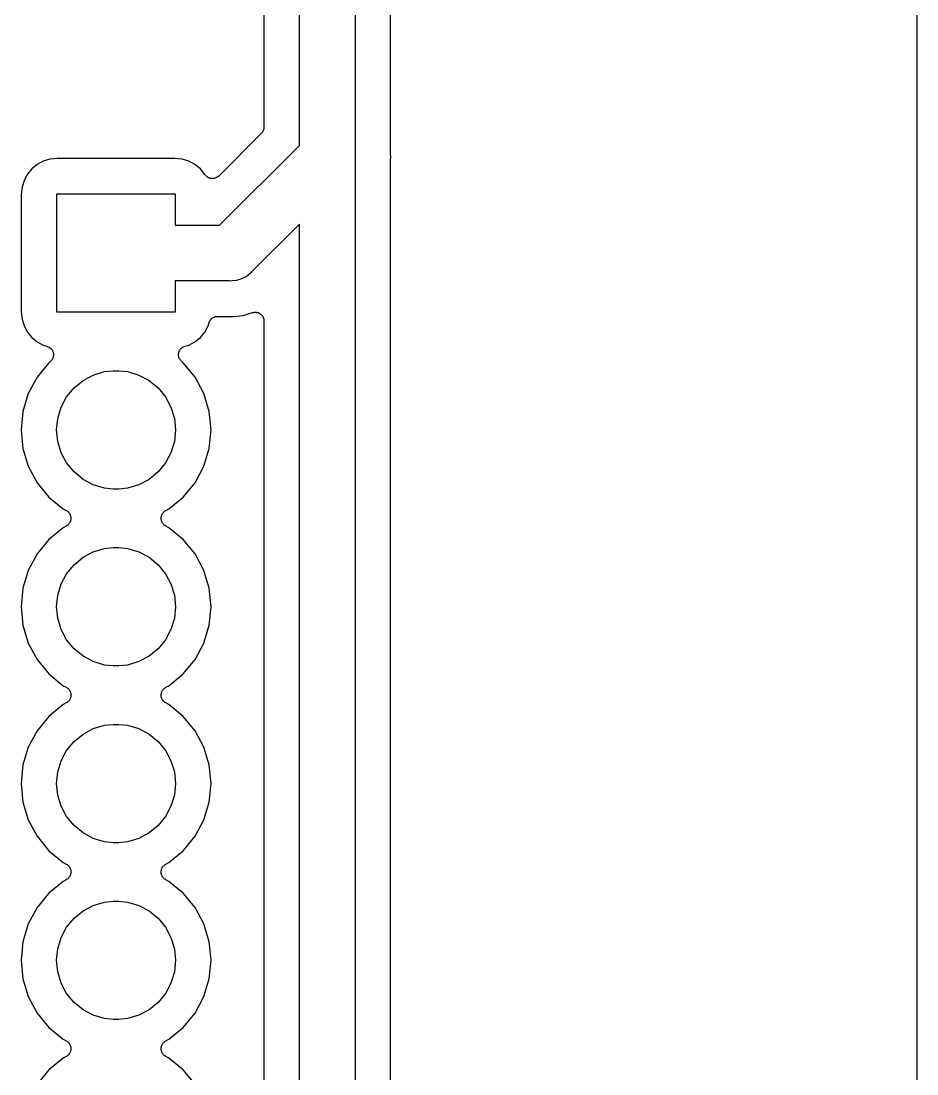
# Model space of a CAD drawing. Extents: x 1.79 to 9.66, y -5.89 to -1.5.
# Drawn here: x 8.644 to 9.151, y -4.291 to -3.696 of the extents above; entities that cross this region are included whole.
import ezdxf

# ---------------------------------------------------------------- set-up
doc = ezdxf.new("R2010")
doc.units = 0
doc.header["$MEASUREMENT"] = 0
doc.layers.add('BLACK', color=7, linetype='CONTINUOUS')

msp = doc.modelspace()

# ---------------------------------------------------------------- linework, layer by layer
at = {"layer": 'BLACK', "linetype": 'CONTINUOUS'}
for p, q in [((9.15091, -1.90989), (9.15091, -5.48115)), ((8.83315, -2.80589), (8.83315, -3.77159)), ((8.85315, -3.77036), (8.85315, -2.80712)), ((8.80165, -3.76584), (8.80165, -2.81164)), ((8.78165, -2.83555), (8.78165, -3.75548)), ((8.78103, -3.75786), (8.78081, -3.75826)), ((8.78125, -3.75745), (8.78103, -3.75786)), ((8.78126, -3.75743), (8.78125, -3.75745)), ((8.78127, -3.7574), (8.78126, -3.75743)), ((8.7814, -3.75696), (8.78127, -3.7574)), ((8.78154, -3.75652), (8.7814, -3.75696)), ((8.78155, -3.7565), (8.78154, -3.75652)), ((8.7816, -3.75601), (8.78155, -3.75647)), ((8.78155, -3.75647), (8.78155, -3.7565)), ((8.78165, -3.75555), (8.7816, -3.75601)), ((8.78165, -3.75548), (8.78165, -3.7555)), ((8.78165, -3.7555), (8.78165, -3.7555)), ((8.78165, -3.7555), (8.78165, -3.7555)), ((8.78165, -3.7555), (8.78165, -3.75555)), ((8.78019, -3.75902), (8.75603, -3.78318)), ((8.78048, -3.75866), (8.78019, -3.75902)), ((8.78078, -3.75831), (8.78048, -3.75866)), ((8.78079, -3.75828), (8.78078, -3.75831)), ((8.78081, -3.75826), (8.78079, -3.75828)), ((8.75644, -3.81105), (8.80165, -3.76584)), ((8.65684, -3.77477), (8.65337, -3.77663)), ((8.66061, -3.77362), (8.65684, -3.77477)), ((8.66478, -3.77321), (8.66061, -3.77362)), ((8.73122, -3.77321), (8.66478, -3.77321)), ((8.73539, -3.77362), (8.73122, -3.77321)), ((8.73916, -3.77477), (8.73539, -3.77362)), ((8.74263, -3.77663), (8.73916, -3.77477)), ((8.83315, -3.77159), (8.83322, -3.77236)), ((8.83322, -3.77236), (8.83315, -3.77313)), ((8.83315, -3.77313), (8.83315, -4.85759)), ((8.85317, -3.77057), (8.85315, -3.77036)), ((8.85315, -3.77429), (8.85317, -3.77408)), ((8.85315, -3.77436), (8.85315, -3.77429)), ((8.85315, -4.85636), (8.85315, -3.77436)), ((8.85317, -3.77078), (8.85317, -3.77057)), ((8.85317, -3.77085), (8.85317, -3.77078)), ((8.85332, -3.77236), (8.85317, -3.77085)), ((8.85317, -3.77387), (8.85332, -3.77236)), ((8.85317, -3.77408), (8.85317, -3.77387)), ((8.65032, -3.77912), (8.64783, -3.78217)), ((8.65337, -3.77663), (8.65032, -3.77912)), ((8.74568, -3.77912), (8.74263, -3.77663)), ((8.74825, -3.78226), (8.74568, -3.77912)), ((8.64597, -3.78564), (8.64482, -3.78941)), ((8.64783, -3.78217), (8.64597, -3.78564)), ((8.74832, -3.78239), (8.74825, -3.78226)), ((8.74848, -3.7826), (8.74832, -3.78239)), ((8.74862, -3.78281), (8.74848, -3.7826)), ((8.74879, -3.78297), (8.74862, -3.78281)), ((8.74893, -3.78315), (8.74879, -3.78297)), ((8.74913, -3.78332), (8.74893, -3.78315)), ((8.74931, -3.7835), (8.74913, -3.78332)), ((8.7495, -3.78363), (8.74931, -3.7835)), ((8.74968, -3.78378), (8.7495, -3.78363)), ((8.74991, -3.7839), (8.74968, -3.78378)), ((8.75012, -3.78405), (8.74991, -3.7839)), ((8.75034, -3.78413), (8.75012, -3.78405)), ((8.75054, -3.78424), (8.75034, -3.78413)), ((8.75079, -3.78432), (8.75054, -3.78424)), ((8.75102, -3.78442), (8.75079, -3.78432)), ((8.75125, -3.78447), (8.75102, -3.78442)), ((8.75147, -3.78454), (8.75125, -3.78447)), ((8.75173, -3.78456), (8.75147, -3.78454)), ((8.75198, -3.78462), (8.75173, -3.78456)), ((8.75221, -3.78462), (8.75198, -3.78462)), ((8.75244, -3.78464), (8.75221, -3.78462)), ((8.7527, -3.78462), (8.75244, -3.78464)), ((8.75296, -3.78462), (8.7527, -3.78462)), ((8.75318, -3.78458), (8.75296, -3.78462)), ((8.75341, -3.78456), (8.75318, -3.78458)), ((8.75366, -3.78448), (8.75341, -3.78456)), ((8.75391, -3.78444), (8.75366, -3.78448)), ((8.75413, -3.78435), (8.75391, -3.78444)), ((8.75435, -3.78428), (8.75413, -3.78435)), ((8.75458, -3.78417), (8.75435, -3.78428)), ((8.75482, -3.78407), (8.75458, -3.78417)), ((8.75501, -3.78394), (8.75482, -3.78407)), ((8.75522, -3.78384), (8.75501, -3.78394)), ((8.75542, -3.78367), (8.75522, -3.78384)), ((8.75563, -3.78353), (8.75542, -3.78367)), ((8.7558, -3.78337), (8.75563, -3.78353)), ((8.75598, -3.78323), (8.7558, -3.78337)), ((8.75603, -3.78318), (8.75598, -3.78323)), ((8.64482, -3.78941), (8.64441, -3.79358)), ((8.64441, -3.79358), (8.64441, -3.86002)), ((8.66454, -3.86026), (8.66454, -3.79334)), ((8.66454, -3.79334), (8.73146, -3.79334)), ((8.73146, -3.79334), (8.73146, -3.81105)), ((8.73146, -3.81105), (8.75644, -3.81105)), ((8.80165, -3.81038), (8.77464, -3.83739)), ((8.80165, -4.85184), (8.80165, -3.81038)), ((8.77175, -3.83996), (8.76902, -3.84142)), ((8.77415, -3.83799), (8.77175, -3.83996)), ((8.77464, -3.83739), (8.77415, -3.83799)), ((8.76219, -3.84255), (8.73146, -3.84255)), ((8.73146, -3.84255), (8.73146, -3.86026)), ((8.76296, -3.84262), (8.76219, -3.84255)), ((8.76373, -3.84255), (8.76296, -3.84262)), ((8.76605, -3.84232), (8.76373, -3.84255)), ((8.76373, -3.84255), (8.76373, -3.84255)), ((8.76902, -3.84142), (8.76605, -3.84232)), ((8.64441, -3.86002), (8.64482, -3.86419)), ((8.64482, -3.86419), (8.64597, -3.86796)), ((8.73146, -3.86026), (8.66454, -3.86026)), ((8.751, -3.86513), (8.75113, -3.86495)), ((8.75113, -3.86495), (8.75123, -3.86475)), ((8.75123, -3.86475), (8.7514, -3.86455)), ((8.7514, -3.86455), (8.75155, -3.86433)), ((8.75155, -3.86433), (8.75171, -3.86417)), ((8.75171, -3.86417), (8.75186, -3.864)), ((8.75186, -3.864), (8.75206, -3.86383)), ((8.75206, -3.86383), (8.75225, -3.86365)), ((8.75225, -3.86365), (8.75244, -3.86352)), ((8.75244, -3.86352), (8.75261, -3.86338)), ((8.75261, -3.86338), (8.75285, -3.86326)), ((8.75285, -3.86326), (8.75307, -3.86311)), ((8.75307, -3.86311), (8.75328, -3.86303)), ((8.75328, -3.86303), (8.75347, -3.86293)), ((8.75347, -3.86293), (8.75373, -3.86285)), ((8.75373, -3.86285), (8.75397, -3.86275)), ((8.75397, -3.86275), (8.75419, -3.86271)), ((8.75419, -3.86271), (8.75441, -3.86264)), ((8.75441, -3.86264), (8.75467, -3.86262)), ((8.75467, -3.86262), (8.75493, -3.86257)), ((8.75493, -3.86257), (8.75516, -3.86257)), ((8.75516, -3.86257), (8.75538, -3.86255)), ((8.75538, -3.86255), (8.76096, -3.86255)), ((8.76096, -3.86255), (8.76103, -3.86255)), ((8.76103, -3.86255), (8.76124, -3.86257)), ((8.76124, -3.86257), (8.76145, -3.86257)), ((8.76145, -3.86257), (8.76296, -3.86272)), ((8.76296, -3.86272), (8.76447, -3.86257)), ((8.76447, -3.86257), (8.76448, -3.86257)), ((8.76448, -3.86257), (8.76997, -3.86203)), ((8.76997, -3.86203), (8.7752, -3.86044)), ((8.7752, -3.86044), (8.77527, -3.86042)), ((8.77527, -3.86042), (8.77549, -3.86038)), ((8.77549, -3.86038), (8.77572, -3.86032)), ((8.77572, -3.86032), (8.77597, -3.86029)), ((8.77597, -3.86029), (8.77623, -3.86025)), ((8.77623, -3.86025), (8.77646, -3.86025)), ((8.77646, -3.86025), (8.77669, -3.86023)), ((8.77669, -3.86023), (8.77694, -3.86026)), ((8.77694, -3.86026), (8.7772, -3.86026)), ((8.7772, -3.86026), (8.77743, -3.86031)), ((8.77743, -3.86031), (8.77766, -3.86033)), ((8.77766, -3.86033), (8.7779, -3.86041)), ((8.7779, -3.86041), (8.77816, -3.86046)), ((8.77816, -3.86046), (8.77837, -3.86055)), ((8.77837, -3.86055), (8.77859, -3.86062)), ((8.77859, -3.86062), (8.77882, -3.86074)), ((8.77882, -3.86074), (8.77906, -3.86084)), ((8.77906, -3.86084), (8.77925, -3.86097)), ((8.77925, -3.86097), (8.77945, -3.86108)), ((8.77945, -3.86108), (8.77965, -3.86125)), ((8.77965, -3.86125), (8.77986, -3.86139)), ((8.77986, -3.86139), (8.78002, -3.86156)), ((8.78002, -3.86156), (8.7802, -3.86171)), ((8.7802, -3.86171), (8.78036, -3.86191)), ((8.78036, -3.86191), (8.78054, -3.86209)), ((8.78054, -3.86209), (8.78067, -3.86228)), ((8.78067, -3.86228), (8.78082, -3.86246)), ((8.78082, -3.86246), (8.78094, -3.86269)), ((8.78094, -3.86269), (8.78108, -3.86291)), ((8.78108, -3.86291), (8.78117, -3.86312)), ((8.78117, -3.86312), (8.78127, -3.86332)), ((8.78127, -3.86332), (8.78135, -3.86357)), ((8.78135, -3.86357), (8.78145, -3.86381)), ((8.78145, -3.86381), (8.78149, -3.86404)), ((8.78149, -3.86404), (8.78156, -3.86426)), ((8.78156, -3.86426), (8.78158, -3.86451)), ((8.78158, -3.86451), (8.78163, -3.86477)), ((8.78163, -3.86477), (8.78163, -3.865)), ((8.78163, -3.865), (8.78165, -3.86523)), ((8.64597, -3.86796), (8.64783, -3.87143)), ((8.74817, -3.87143), (8.75003, -3.86796)), ((8.75003, -3.86796), (8.7506, -3.8661)), ((8.7506, -3.8661), (8.75062, -3.86603)), ((8.75062, -3.86603), (8.7507, -3.86582)), ((8.7507, -3.86582), (8.75077, -3.86561)), ((8.75077, -3.86561), (8.7509, -3.86538)), ((8.7509, -3.86538), (8.751, -3.86513)), ((8.78165, -3.86523), (8.78165, -4.84148)), ((8.64783, -3.87143), (8.65032, -3.87448)), ((8.65032, -3.87448), (8.65337, -3.87697)), ((8.65337, -3.87697), (8.65684, -3.87883)), ((8.73916, -3.87883), (8.74263, -3.87697)), ((8.74263, -3.87697), (8.74568, -3.87448)), ((8.74568, -3.87448), (8.74817, -3.87143)), ((8.65684, -3.87883), (8.65908, -3.87951)), ((8.65908, -3.87951), (8.65913, -3.87953)), ((8.65913, -3.87953), (8.65913, -3.87953)), ((8.65913, -3.87953), (8.65913, -3.87953)), ((8.65913, -3.87953), (8.65915, -3.87953)), ((8.65915, -3.87953), (8.6596, -3.87972)), ((8.6596, -3.87972), (8.66003, -3.87991)), ((8.66003, -3.87991), (8.66004, -3.87991)), ((8.66004, -3.87991), (8.66005, -3.87992)), ((8.66005, -3.87992), (8.66045, -3.88019)), ((8.66045, -3.88019), (8.66084, -3.88046)), ((8.66084, -3.88046), (8.66084, -3.88046)), ((8.66084, -3.88046), (8.66085, -3.88047)), ((8.66085, -3.88047), (8.66119, -3.88082)), ((8.66119, -3.88082), (8.66152, -3.88115)), ((8.66152, -3.88115), (8.66153, -3.88116)), ((8.66153, -3.88116), (8.66153, -3.88117)), ((8.66153, -3.88117), (8.6618, -3.88157)), ((8.6618, -3.88157), (8.66206, -3.88197)), ((8.66206, -3.88197), (8.66206, -3.88198)), ((8.66206, -3.88198), (8.66207, -3.88199)), ((8.66207, -3.88199), (8.66225, -3.88243)), ((8.66225, -3.88243), (8.66243, -3.88287)), ((8.66243, -3.88287), (8.66243, -3.88288)), ((8.66243, -3.88288), (8.66243, -3.88289)), ((8.66243, -3.88289), (8.66252, -3.88336)), ((8.73349, -3.88329), (8.73359, -3.88282)), ((8.73359, -3.8828), (8.73378, -3.88237)), ((8.73359, -3.88281), (8.73359, -3.8828)), ((8.73359, -3.88282), (8.73359, -3.88281)), ((8.73378, -3.88237), (8.73397, -3.88192)), ((8.73397, -3.88191), (8.73398, -3.8819)), ((8.73397, -3.88192), (8.73397, -3.88191)), ((8.73398, -3.8819), (8.73424, -3.88151)), ((8.73424, -3.88151), (8.73451, -3.88111)), ((8.73451, -3.88111), (8.73452, -3.88111)), ((8.73452, -3.8811), (8.73487, -3.88076)), ((8.73452, -3.88111), (8.73452, -3.8811)), ((8.73487, -3.88076), (8.7352, -3.88043)), ((8.7352, -3.88043), (8.73521, -3.88042)), ((8.73521, -3.88042), (8.73522, -3.88041)), ((8.73522, -3.88041), (8.73562, -3.88015)), ((8.73562, -3.88015), (8.73601, -3.87988)), ((8.73601, -3.87988), (8.73602, -3.87988)), ((8.73602, -3.87988), (8.73603, -3.87987)), ((8.73603, -3.87987), (8.73648, -3.87969)), ((8.73648, -3.87969), (8.73692, -3.87951)), ((8.73692, -3.87951), (8.73916, -3.87883)), ((8.66001, -3.88881), (8.65333, -3.89695)), ((8.66081, -3.88816), (8.66001, -3.88881)), ((8.66114, -3.88783), (8.66081, -3.88816)), ((8.66148, -3.88749), (8.66114, -3.88783)), ((8.66149, -3.88748), (8.66148, -3.88749)), ((8.6615, -3.88747), (8.66149, -3.88748)), ((8.66176, -3.88708), (8.6615, -3.88747)), ((8.66203, -3.88668), (8.66176, -3.88708)), ((8.66204, -3.88666), (8.66203, -3.88667)), ((8.66203, -3.88667), (8.66203, -3.88668)), ((8.66222, -3.88623), (8.66204, -3.88666)), ((8.66241, -3.88578), (8.66222, -3.88623)), ((8.66251, -3.88529), (8.66241, -3.88576)), ((8.66241, -3.88576), (8.66241, -3.88577)), ((8.66241, -3.88577), (8.66241, -3.88578)), ((8.66261, -3.88482), (8.66251, -3.88529)), ((8.66252, -3.88336), (8.66261, -3.88383)), ((8.66261, -3.88383), (8.66261, -3.88384)), ((8.66261, -3.88384), (8.66261, -3.88385)), ((8.66261, -3.88385), (8.66261, -3.88433)), ((8.66261, -3.88433), (8.66261, -3.8848)), ((8.66261, -3.8848), (8.66261, -3.88481)), ((8.66261, -3.88481), (8.66261, -3.88482)), ((8.73339, -3.88378), (8.7334, -3.88377)), ((8.73339, -3.88425), (8.73339, -3.88378)), ((8.73339, -3.88473), (8.73339, -3.88425)), ((8.73339, -3.88474), (8.73339, -3.88473)), ((8.73339, -3.88476), (8.73339, -3.88474)), ((8.73348, -3.88523), (8.73339, -3.88476)), ((8.7334, -3.88376), (8.73349, -3.88329)), ((8.7334, -3.88377), (8.7334, -3.88376)), ((8.73357, -3.88569), (8.73348, -3.88523)), ((8.73357, -3.8857), (8.73357, -3.88569)), ((8.73357, -3.88571), (8.73357, -3.8857)), ((8.73375, -3.88616), (8.73357, -3.88571)), ((8.73393, -3.8866), (8.73375, -3.88616)), ((8.73393, -3.88661), (8.73393, -3.8866)), ((8.73394, -3.88662), (8.73393, -3.88661)), ((8.7342, -3.88701), (8.73394, -3.88662)), ((8.73446, -3.88742), (8.7342, -3.88701)), ((8.73447, -3.88742), (8.73446, -3.88742)), ((8.73447, -3.88743), (8.73447, -3.88742)), ((8.73481, -3.88777), (8.73447, -3.88743)), ((8.73514, -3.88812), (8.73481, -3.88777)), ((8.73516, -3.88813), (8.73514, -3.88812)), ((8.73519, -3.88816), (8.73516, -3.88813)), ((8.73516, -3.88813), (8.73516, -3.88813)), ((8.73516, -3.88813), (8.73516, -3.88813)), ((8.73599, -3.88881), (8.73519, -3.88816)), ((8.74267, -3.89695), (8.73599, -3.88881)), ((8.68513, -3.89573), (8.69144, -3.89382)), ((8.69144, -3.89382), (8.69636, -3.89334)), ((8.69636, -3.89334), (8.69964, -3.89334)), ((8.69964, -3.89334), (8.70456, -3.89382)), ((8.70456, -3.89382), (8.71087, -3.89573)), ((8.65333, -3.89695), (8.64837, -3.90624)), ((8.67422, -3.90302), (8.67932, -3.89884)), ((8.67932, -3.89884), (8.68513, -3.89573)), ((8.71087, -3.89573), (8.71668, -3.89884)), ((8.71668, -3.89884), (8.72178, -3.90302)), ((8.74763, -3.90624), (8.74267, -3.89695)), ((8.64837, -3.90624), (8.64531, -3.91632)), ((8.67004, -3.90812), (8.67422, -3.90302)), ((8.72178, -3.90302), (8.72596, -3.90812)), ((8.75069, -3.91632), (8.74763, -3.90624)), ((8.66693, -3.91393), (8.67004, -3.90812)), ((8.72596, -3.90812), (8.72907, -3.91393)), ((8.64531, -3.91632), (8.64428, -3.9268)), ((8.66502, -3.92024), (8.66693, -3.91393)), ((8.72907, -3.91393), (8.73098, -3.92024)), ((8.75172, -3.9268), (8.75069, -3.91632)), ((8.66437, -3.9268), (8.66502, -3.92024)), ((8.73098, -3.92024), (8.73163, -3.9268)), ((8.64428, -3.9268), (8.64531, -3.93728)), ((8.66502, -3.93336), (8.66437, -3.9268)), ((8.73163, -3.9268), (8.73098, -3.93336)), ((8.75069, -3.93728), (8.75172, -3.9268)), ((8.66693, -3.93967), (8.66502, -3.93336)), ((8.73098, -3.93336), (8.72907, -3.93967)), ((8.64531, -3.93728), (8.64837, -3.94736)), ((8.67004, -3.94548), (8.66693, -3.93967)), ((8.72907, -3.93967), (8.72596, -3.94548)), ((8.74763, -3.94736), (8.75069, -3.93728)), ((8.64837, -3.94736), (8.65333, -3.95665)), ((8.67422, -3.95058), (8.67004, -3.94548)), ((8.72596, -3.94548), (8.72178, -3.95058)), ((8.74267, -3.95665), (8.74763, -3.94736)), ((8.67932, -3.95476), (8.67422, -3.95058)), ((8.72178, -3.95058), (8.71668, -3.95476)), ((8.65333, -3.95665), (8.66001, -3.96479)), ((8.68513, -3.95787), (8.67932, -3.95476)), ((8.69144, -3.95978), (8.68513, -3.95787)), ((8.69636, -3.96026), (8.69144, -3.95978)), ((8.69964, -3.96026), (8.69636, -3.96026)), ((8.70456, -3.95978), (8.69964, -3.96026)), ((8.71087, -3.95787), (8.70456, -3.95978)), ((8.71668, -3.95476), (8.71087, -3.95787)), ((8.73599, -3.96479), (8.74267, -3.95665)), ((8.66001, -3.96479), (8.66815, -3.97147)), ((8.72785, -3.97147), (8.73599, -3.96479)), ((8.66815, -3.97147), (8.66988, -3.97239)), ((8.72612, -3.97239), (8.72785, -3.97147)), ((8.66988, -3.97239), (8.66992, -3.97241)), ((8.66992, -3.97241), (8.66992, -3.97241)), ((8.66992, -3.97241), (8.66992, -3.97241)), ((8.66992, -3.97241), (8.66994, -3.97242)), ((8.66994, -3.97242), (8.67033, -3.97269)), ((8.67033, -3.97269), (8.67072, -3.97296)), ((8.67072, -3.97296), (8.67073, -3.97297)), ((8.67073, -3.97297), (8.67074, -3.97298)), ((8.67074, -3.97298), (8.67108, -3.97332)), ((8.67108, -3.97332), (8.67141, -3.97366)), ((8.67141, -3.97366), (8.67142, -3.97367)), ((8.67142, -3.97367), (8.67142, -3.97368)), ((8.67142, -3.97368), (8.67168, -3.97407)), ((8.67168, -3.97407), (8.67195, -3.97447)), ((8.67195, -3.97447), (8.67195, -3.97448)), ((8.67195, -3.97448), (8.67196, -3.97449)), ((8.67196, -3.97449), (8.67213, -3.97493)), ((8.67213, -3.97493), (8.67231, -3.97538)), ((8.6723, -3.97827), (8.67229, -3.97828)), ((8.67239, -3.9778), (8.6723, -3.97827)), ((8.67231, -3.97538), (8.67231, -3.97539)), ((8.67231, -3.97539), (8.67232, -3.9754)), ((8.67232, -3.9754), (8.67241, -3.97587)), ((8.67249, -3.97733), (8.67239, -3.9778)), ((8.67241, -3.97587), (8.6725, -3.97634)), ((8.6725, -3.97683), (8.67249, -3.97731)), ((8.67249, -3.97731), (8.67249, -3.97732)), ((8.67249, -3.97732), (8.67249, -3.97733)), ((8.6725, -3.97634), (8.6725, -3.97635)), ((8.6725, -3.97635), (8.6725, -3.97636)), ((8.6725, -3.97636), (8.6725, -3.97683)), ((8.7235, -3.97677), (8.72351, -3.97629)), ((8.7235, -3.97724), (8.7235, -3.97677)), ((8.7235, -3.97725), (8.7235, -3.97724)), ((8.7235, -3.97726), (8.7235, -3.97725)), ((8.72359, -3.97773), (8.7235, -3.97726)), ((8.72351, -3.97627), (8.72361, -3.9758)), ((8.72351, -3.97628), (8.72351, -3.97627)), ((8.72351, -3.97629), (8.72351, -3.97628)), ((8.72368, -3.9782), (8.72359, -3.97773)), ((8.72361, -3.9758), (8.7237, -3.97533)), ((8.72369, -3.97821), (8.72368, -3.9782)), ((8.72369, -3.97822), (8.72369, -3.97821)), ((8.72387, -3.97866), (8.72369, -3.97822)), ((8.7237, -3.97533), (8.72371, -3.97532)), ((8.72371, -3.97531), (8.72389, -3.97487)), ((8.72371, -3.97532), (8.72371, -3.97531)), ((8.72389, -3.97487), (8.72408, -3.97443)), ((8.72408, -3.97442), (8.72409, -3.97441)), ((8.72408, -3.97443), (8.72408, -3.97442)), ((8.72409, -3.97441), (8.72435, -3.97402)), ((8.72435, -3.97402), (8.72462, -3.97362)), ((8.72462, -3.97362), (8.72463, -3.97361)), ((8.72463, -3.97361), (8.72464, -3.9736)), ((8.72464, -3.9736), (8.72498, -3.97327)), ((8.72498, -3.97327), (8.72531, -3.97293)), ((8.72531, -3.97293), (8.72532, -3.97293)), ((8.72532, -3.97293), (8.72533, -3.97292)), ((8.72533, -3.97292), (8.72573, -3.97265)), ((8.72573, -3.97265), (8.72612, -3.97239)), ((8.66815, -3.98213), (8.66001, -3.98881)), ((8.66988, -3.98121), (8.66815, -3.98213)), ((8.67027, -3.98095), (8.66988, -3.98121)), ((8.67067, -3.98068), (8.67027, -3.98095)), ((8.67068, -3.98067), (8.67067, -3.98068)), ((8.67069, -3.98067), (8.67068, -3.98067)), ((8.67103, -3.98033), (8.67069, -3.98067)), ((8.67136, -3.98), (8.67103, -3.98033)), ((8.67137, -3.97999), (8.67136, -3.98)), ((8.67138, -3.97998), (8.67137, -3.97999)), ((8.67165, -3.97958), (8.67138, -3.97998)), ((8.67191, -3.97919), (8.67165, -3.97958)), ((8.67192, -3.97918), (8.67191, -3.97919)), ((8.67211, -3.97873), (8.67192, -3.97917)), ((8.67192, -3.97917), (8.67192, -3.97918)), ((8.67229, -3.97829), (8.67211, -3.97873)), ((8.67229, -3.97828), (8.67229, -3.97829)), ((8.72404, -3.97911), (8.72387, -3.97866)), ((8.72405, -3.97912), (8.72404, -3.97911)), ((8.72405, -3.97913), (8.72405, -3.97912)), ((8.72432, -3.97952), (8.72405, -3.97913)), ((8.72458, -3.97992), (8.72432, -3.97952)), ((8.72458, -3.97993), (8.72458, -3.97992)), ((8.72459, -3.97994), (8.72458, -3.97993)), ((8.72492, -3.98028), (8.72459, -3.97994)), ((8.72526, -3.98062), (8.72492, -3.98028)), ((8.72527, -3.98063), (8.72526, -3.98062)), ((8.72528, -3.98064), (8.72527, -3.98063)), ((8.72566, -3.9809), (8.72528, -3.98064)), ((8.72606, -3.98118), (8.72566, -3.9809)), ((8.72608, -3.98119), (8.72606, -3.98118)), ((8.72612, -3.98121), (8.72608, -3.98119)), ((8.72608, -3.98119), (8.72608, -3.98119)), ((8.72608, -3.98119), (8.72608, -3.98119)), ((8.72785, -3.98213), (8.72612, -3.98121)), ((8.73599, -3.98881), (8.72785, -3.98213)), ((8.66001, -3.98881), (8.65333, -3.99695)), ((8.74267, -3.99695), (8.73599, -3.98881)), ((8.67932, -3.99884), (8.68513, -3.99573)), ((8.68513, -3.99573), (8.69144, -3.99382)), ((8.69144, -3.99382), (8.69636, -3.99334)), ((8.69636, -3.99334), (8.69964, -3.99334)), ((8.69964, -3.99334), (8.70456, -3.99382)), ((8.70456, -3.99382), (8.71087, -3.99573)), ((8.71087, -3.99573), (8.71668, -3.99884)), ((8.65333, -3.99695), (8.64837, -4.00624)), ((8.67422, -4.00302), (8.67932, -3.99884)), ((8.71668, -3.99884), (8.72178, -4.00302)), ((8.74763, -4.00624), (8.74267, -3.99695)), ((8.64837, -4.00624), (8.64531, -4.01632)), ((8.67004, -4.00812), (8.67422, -4.00302)), ((8.72178, -4.00302), (8.72596, -4.00812)), ((8.75069, -4.01632), (8.74763, -4.00624)), ((8.66502, -4.02024), (8.66693, -4.01393)), ((8.66693, -4.01393), (8.67004, -4.00812)), ((8.72596, -4.00812), (8.72907, -4.01393)), ((8.72907, -4.01393), (8.73098, -4.02024)), ((8.64531, -4.01632), (8.64428, -4.0268)), ((8.75172, -4.0268), (8.75069, -4.01632)), ((8.66437, -4.0268), (8.66502, -4.02024)), ((8.73098, -4.02024), (8.73163, -4.0268)), ((8.64428, -4.0268), (8.64531, -4.03728)), ((8.66502, -4.03336), (8.66437, -4.0268)), ((8.73163, -4.0268), (8.73098, -4.03336)), ((8.75069, -4.03728), (8.75172, -4.0268)), ((8.64531, -4.03728), (8.64837, -4.04736)), ((8.66693, -4.03967), (8.66502, -4.03336)), ((8.73098, -4.03336), (8.72907, -4.03967)), ((8.74763, -4.04736), (8.75069, -4.03728)), ((8.67004, -4.04548), (8.66693, -4.03967)), ((8.72907, -4.03967), (8.72596, -4.04548)), ((8.64837, -4.04736), (8.65333, -4.05665)), ((8.67422, -4.05058), (8.67004, -4.04548)), ((8.72596, -4.04548), (8.72178, -4.05058)), ((8.74267, -4.05665), (8.74763, -4.04736)), ((8.67932, -4.05476), (8.67422, -4.05058)), ((8.68513, -4.05787), (8.67932, -4.05476)), ((8.71668, -4.05476), (8.71087, -4.05787)), ((8.72178, -4.05058), (8.71668, -4.05476)), ((8.65333, -4.05665), (8.66001, -4.06479)), ((8.69144, -4.05978), (8.68513, -4.05787)), ((8.69636, -4.06026), (8.69144, -4.05978)), ((8.69964, -4.06026), (8.69636, -4.06026)), ((8.70456, -4.05978), (8.69964, -4.06026)), ((8.71087, -4.05787), (8.70456, -4.05978)), ((8.73599, -4.06479), (8.74267, -4.05665)), ((8.66001, -4.06479), (8.66815, -4.07147)), ((8.72785, -4.07147), (8.73599, -4.06479)), ((8.66815, -4.07147), (8.66988, -4.07239)), ((8.66988, -4.07239), (8.66992, -4.07241)), ((8.66992, -4.07241), (8.66992, -4.07241)), ((8.66992, -4.07241), (8.66992, -4.07241)), ((8.66992, -4.07241), (8.66994, -4.07242)), ((8.66994, -4.07242), (8.67033, -4.07269)), ((8.67033, -4.07269), (8.67072, -4.07296)), ((8.67072, -4.07296), (8.67073, -4.07297)), ((8.67073, -4.07297), (8.67074, -4.07298)), ((8.67074, -4.07298), (8.67108, -4.07332)), ((8.67108, -4.07332), (8.67141, -4.07366)), ((8.72464, -4.0736), (8.72498, -4.07327)), ((8.72498, -4.07327), (8.72531, -4.07293)), ((8.72531, -4.07293), (8.72532, -4.07293)), ((8.72532, -4.07293), (8.72533, -4.07292)), ((8.72533, -4.07292), (8.72573, -4.07265)), ((8.72573, -4.07265), (8.72612, -4.07239)), ((8.72612, -4.07239), (8.72785, -4.07147)), ((8.67141, -4.07366), (8.67142, -4.07367)), ((8.67142, -4.07367), (8.67142, -4.07368)), ((8.67142, -4.07368), (8.67168, -4.07407)), ((8.67191, -4.07919), (8.67165, -4.07958)), ((8.67168, -4.07407), (8.67195, -4.07447)), ((8.67192, -4.07918), (8.67191, -4.07919)), ((8.67211, -4.07873), (8.67192, -4.07917)), ((8.67192, -4.07917), (8.67192, -4.07918)), ((8.67195, -4.07447), (8.67195, -4.07448)), ((8.67195, -4.07448), (8.67196, -4.07449)), ((8.67196, -4.07449), (8.67213, -4.07493)), ((8.67229, -4.07829), (8.67211, -4.07873)), ((8.67213, -4.07493), (8.67231, -4.07538)), ((8.6723, -4.07827), (8.67229, -4.07828)), ((8.67229, -4.07828), (8.67229, -4.07829)), ((8.67239, -4.0778), (8.6723, -4.07827)), ((8.67231, -4.07538), (8.67231, -4.07539)), ((8.67231, -4.07539), (8.67232, -4.0754)), ((8.67232, -4.0754), (8.67241, -4.07587)), ((8.67249, -4.07733), (8.67239, -4.0778)), ((8.67241, -4.07587), (8.6725, -4.07634)), ((8.6725, -4.07683), (8.67249, -4.07731)), ((8.67249, -4.07731), (8.67249, -4.07732)), ((8.67249, -4.07732), (8.67249, -4.07733)), ((8.6725, -4.07634), (8.6725, -4.07635)), ((8.6725, -4.07635), (8.6725, -4.07636)), ((8.6725, -4.07636), (8.6725, -4.07683)), ((8.7235, -4.07677), (8.72351, -4.07629)), ((8.7235, -4.07724), (8.7235, -4.07677)), ((8.7235, -4.07725), (8.7235, -4.07724)), ((8.7235, -4.07726), (8.7235, -4.07725)), ((8.72359, -4.07773), (8.7235, -4.07726)), ((8.72351, -4.07627), (8.72361, -4.0758)), ((8.72351, -4.07628), (8.72351, -4.07627)), ((8.72351, -4.07629), (8.72351, -4.07628)), ((8.72368, -4.0782), (8.72359, -4.07773)), ((8.72361, -4.0758), (8.7237, -4.07533)), ((8.72369, -4.07821), (8.72368, -4.0782)), ((8.72369, -4.07822), (8.72369, -4.07821)), ((8.72387, -4.07866), (8.72369, -4.07822)), ((8.7237, -4.07533), (8.72371, -4.07532)), ((8.72371, -4.07531), (8.72389, -4.07487)), ((8.72371, -4.07532), (8.72371, -4.07531)), ((8.72404, -4.07911), (8.72387, -4.07866)), ((8.72389, -4.07487), (8.72408, -4.07443)), ((8.72405, -4.07912), (8.72404, -4.07911)), ((8.72405, -4.07913), (8.72405, -4.07912)), ((8.72432, -4.07952), (8.72405, -4.07913)), ((8.72408, -4.07442), (8.72409, -4.07441)), ((8.72408, -4.07443), (8.72408, -4.07442)), ((8.72409, -4.07441), (8.72435, -4.07402)), ((8.72435, -4.07402), (8.72462, -4.07362)), ((8.72462, -4.07362), (8.72463, -4.07361)), ((8.72463, -4.07361), (8.72464, -4.0736)), ((8.66815, -4.08213), (8.66001, -4.08881)), ((8.66988, -4.08121), (8.66815, -4.08213)), ((8.67027, -4.08095), (8.66988, -4.08121)), ((8.67067, -4.08068), (8.67027, -4.08095)), ((8.67068, -4.08067), (8.67067, -4.08068)), ((8.67069, -4.08067), (8.67068, -4.08067)), ((8.67103, -4.08033), (8.67069, -4.08067)), ((8.67136, -4.08), (8.67103, -4.08033)), ((8.67137, -4.07999), (8.67136, -4.08)), ((8.67138, -4.07998), (8.67137, -4.07999)), ((8.67165, -4.07958), (8.67138, -4.07998)), ((8.72458, -4.07992), (8.72432, -4.07952)), ((8.72458, -4.07993), (8.72458, -4.07992)), ((8.72459, -4.07994), (8.72458, -4.07993)), ((8.72492, -4.08028), (8.72459, -4.07994)), ((8.72526, -4.08062), (8.72492, -4.08028)), ((8.72527, -4.08063), (8.72526, -4.08062)), ((8.72528, -4.08064), (8.72527, -4.08063)), ((8.72566, -4.0809), (8.72528, -4.08064)), ((8.72606, -4.08118), (8.72566, -4.0809)), ((8.72608, -4.08119), (8.72606, -4.08118)), ((8.72612, -4.08121), (8.72608, -4.08119)), ((8.72608, -4.08119), (8.72608, -4.08119)), ((8.72608, -4.08119), (8.72608, -4.08119)), ((8.72785, -4.08213), (8.72612, -4.08121)), ((8.73599, -4.08881), (8.72785, -4.08213)), ((8.66001, -4.08881), (8.65333, -4.09695)), ((8.74267, -4.09695), (8.73599, -4.08881)), ((8.65333, -4.09695), (8.64837, -4.10624)), ((8.67932, -4.09884), (8.68513, -4.09573)), ((8.68513, -4.09573), (8.69144, -4.09382)), ((8.69144, -4.09382), (8.69636, -4.09334)), ((8.69636, -4.09334), (8.69964, -4.09334)), ((8.69964, -4.09334), (8.70456, -4.09382)), ((8.70456, -4.09382), (8.71087, -4.09573)), ((8.71087, -4.09573), (8.71668, -4.09884)), ((8.74763, -4.10624), (8.74267, -4.09695)), ((8.67004, -4.10812), (8.67422, -4.10302)), ((8.67422, -4.10302), (8.67932, -4.09884)), ((8.71668, -4.09884), (8.72178, -4.10302)), ((8.72178, -4.10302), (8.72596, -4.10812)), ((8.64837, -4.10624), (8.64531, -4.11632)), ((8.66693, -4.11393), (8.67004, -4.10812)), ((8.72596, -4.10812), (8.72907, -4.11393)), ((8.75069, -4.11632), (8.74763, -4.10624)), ((8.66502, -4.12024), (8.66693, -4.11393)), ((8.72907, -4.11393), (8.73098, -4.12024)), ((8.64531, -4.11632), (8.64428, -4.1268)), ((8.66437, -4.1268), (8.66502, -4.12024)), ((8.73098, -4.12024), (8.73163, -4.1268)), ((8.75172, -4.1268), (8.75069, -4.11632)), ((8.64428, -4.1268), (8.64531, -4.13728)), ((8.66502, -4.13336), (8.66437, -4.1268)), ((8.73163, -4.1268), (8.73098, -4.13336)), ((8.75069, -4.13728), (8.75172, -4.1268)), ((8.64531, -4.13728), (8.64837, -4.14736)), ((8.66693, -4.13967), (8.66502, -4.13336)), ((8.73098, -4.13336), (8.72907, -4.13967)), ((8.74763, -4.14736), (8.75069, -4.13728)), ((8.67004, -4.14548), (8.66693, -4.13967)), ((8.72907, -4.13967), (8.72596, -4.14548)), ((8.64837, -4.14736), (8.65333, -4.15665)), ((8.67422, -4.15058), (8.67004, -4.14548)), ((8.67932, -4.15476), (8.67422, -4.15058)), ((8.72178, -4.15058), (8.71668, -4.15476)), ((8.72596, -4.14548), (8.72178, -4.15058)), ((8.74267, -4.15665), (8.74763, -4.14736)), ((8.65333, -4.15665), (8.66001, -4.16479)), ((8.68513, -4.15787), (8.67932, -4.15476)), ((8.71668, -4.15476), (8.71087, -4.15787)), ((8.73599, -4.16479), (8.74267, -4.15665)), ((8.69144, -4.15978), (8.68513, -4.15787)), ((8.69636, -4.16026), (8.69144, -4.15978)), ((8.69964, -4.16026), (8.69636, -4.16026)), ((8.70456, -4.15978), (8.69964, -4.16026)), ((8.71087, -4.15787), (8.70456, -4.15978)), ((8.66001, -4.16479), (8.66815, -4.17147)), ((8.72785, -4.17147), (8.73599, -4.16479)), ((8.66815, -4.17147), (8.66988, -4.17239)), ((8.66988, -4.17239), (8.66992, -4.17241)), ((8.66992, -4.17241), (8.66992, -4.17241)), ((8.66992, -4.17241), (8.66992, -4.17241)), ((8.66992, -4.17241), (8.66994, -4.17242)), ((8.66994, -4.17242), (8.67033, -4.17269)), ((8.67033, -4.17269), (8.67072, -4.17296)), ((8.67072, -4.17296), (8.67073, -4.17297)), ((8.67073, -4.17297), (8.67074, -4.17298)), ((8.67074, -4.17298), (8.67108, -4.17332)), ((8.67108, -4.17332), (8.67141, -4.17366)), ((8.67141, -4.17366), (8.67142, -4.17367)), ((8.67142, -4.17367), (8.67142, -4.17368)), ((8.67142, -4.17368), (8.67168, -4.17407)), ((8.67168, -4.17407), (8.67195, -4.17447)), ((8.67195, -4.17447), (8.67195, -4.17448)), ((8.67195, -4.17448), (8.67196, -4.17449)), ((8.67196, -4.17449), (8.67213, -4.17493)), ((8.72389, -4.17487), (8.72408, -4.17443)), ((8.72408, -4.17442), (8.72409, -4.17441)), ((8.72408, -4.17443), (8.72408, -4.17442)), ((8.72409, -4.17441), (8.72435, -4.17402)), ((8.72435, -4.17402), (8.72462, -4.17362)), ((8.72462, -4.17362), (8.72463, -4.17361)), ((8.72463, -4.17361), (8.72464, -4.1736)), ((8.72464, -4.1736), (8.72498, -4.17327)), ((8.72498, -4.17327), (8.72531, -4.17293)), ((8.72531, -4.17293), (8.72532, -4.17293)), ((8.72532, -4.17293), (8.72533, -4.17292)), ((8.72533, -4.17292), (8.72573, -4.17265)), ((8.72573, -4.17265), (8.72612, -4.17239)), ((8.72612, -4.17239), (8.72785, -4.17147)), ((8.67067, -4.18068), (8.67027, -4.18095)), ((8.67068, -4.18067), (8.67067, -4.18068)), ((8.67069, -4.18067), (8.67068, -4.18067)), ((8.67103, -4.18033), (8.67069, -4.18067)), ((8.67136, -4.18), (8.67103, -4.18033)), ((8.67137, -4.17999), (8.67136, -4.18)), ((8.67138, -4.17998), (8.67137, -4.17999)), ((8.67165, -4.17958), (8.67138, -4.17998)), ((8.67191, -4.17919), (8.67165, -4.17958)), ((8.67192, -4.17918), (8.67191, -4.17919)), ((8.67211, -4.17873), (8.67192, -4.17917)), ((8.67192, -4.17917), (8.67192, -4.17918)), ((8.67229, -4.17829), (8.67211, -4.17873)), ((8.67213, -4.17493), (8.67231, -4.17538)), ((8.6723, -4.17827), (8.67229, -4.17828)), ((8.67229, -4.17828), (8.67229, -4.17829)), ((8.67239, -4.1778), (8.6723, -4.17827)), ((8.67231, -4.17538), (8.67231, -4.17539)), ((8.67231, -4.17539), (8.67232, -4.1754)), ((8.67232, -4.1754), (8.67241, -4.17587)), ((8.67249, -4.17733), (8.67239, -4.1778)), ((8.67241, -4.17587), (8.6725, -4.17634)), ((8.6725, -4.17683), (8.67249, -4.17731)), ((8.67249, -4.17731), (8.67249, -4.17732)), ((8.67249, -4.17732), (8.67249, -4.17733)), ((8.6725, -4.17634), (8.6725, -4.17635)), ((8.6725, -4.17635), (8.6725, -4.17636)), ((8.6725, -4.17636), (8.6725, -4.17683)), ((8.7235, -4.17677), (8.72351, -4.17629)), ((8.7235, -4.17724), (8.7235, -4.17677)), ((8.7235, -4.17725), (8.7235, -4.17724)), ((8.7235, -4.17726), (8.7235, -4.17725)), ((8.72359, -4.17773), (8.7235, -4.17726)), ((8.72351, -4.17627), (8.72361, -4.1758)), ((8.72351, -4.17628), (8.72351, -4.17627)), ((8.72351, -4.17629), (8.72351, -4.17628)), ((8.72368, -4.1782), (8.72359, -4.17773)), ((8.72361, -4.1758), (8.7237, -4.17533)), ((8.72369, -4.17821), (8.72368, -4.1782)), ((8.72369, -4.17822), (8.72369, -4.17821)), ((8.72387, -4.17866), (8.72369, -4.17822)), ((8.7237, -4.17533), (8.72371, -4.17532)), ((8.72371, -4.17531), (8.72389, -4.17487)), ((8.72371, -4.17532), (8.72371, -4.17531)), ((8.72404, -4.17911), (8.72387, -4.17866)), ((8.72405, -4.17912), (8.72404, -4.17911)), ((8.72405, -4.17913), (8.72405, -4.17912)), ((8.72432, -4.17952), (8.72405, -4.17913)), ((8.72458, -4.17992), (8.72432, -4.17952)), ((8.72458, -4.17993), (8.72458, -4.17992)), ((8.72459, -4.17994), (8.72458, -4.17993)), ((8.72492, -4.18028), (8.72459, -4.17994)), ((8.72526, -4.18062), (8.72492, -4.18028)), ((8.72527, -4.18063), (8.72526, -4.18062)), ((8.72528, -4.18064), (8.72527, -4.18063)), ((8.72566, -4.1809), (8.72528, -4.18064)), ((8.66815, -4.18213), (8.66001, -4.18881)), ((8.66988, -4.18121), (8.66815, -4.18213)), ((8.67027, -4.18095), (8.66988, -4.18121)), ((8.72606, -4.18118), (8.72566, -4.1809)), ((8.72608, -4.18119), (8.72606, -4.18118)), ((8.72612, -4.18121), (8.72608, -4.18119)), ((8.72608, -4.18119), (8.72608, -4.18119)), ((8.72608, -4.18119), (8.72608, -4.18119)), ((8.72785, -4.18213), (8.72612, -4.18121)), ((8.73599, -4.18881), (8.72785, -4.18213)), ((8.66001, -4.18881), (8.65333, -4.19695)), ((8.74267, -4.19695), (8.73599, -4.18881)), ((8.65333, -4.19695), (8.64837, -4.20624)), ((8.67932, -4.19884), (8.68513, -4.19573)), ((8.68513, -4.19573), (8.69144, -4.19382)), ((8.69144, -4.19382), (8.69636, -4.19334)), ((8.69636, -4.19334), (8.69964, -4.19334)), ((8.69964, -4.19334), (8.70456, -4.19382)), ((8.70456, -4.19382), (8.71087, -4.19573)), ((8.71087, -4.19573), (8.71668, -4.19884)), ((8.74763, -4.20624), (8.74267, -4.19695)), ((8.67004, -4.20812), (8.67422, -4.20302)), ((8.67422, -4.20302), (8.67932, -4.19884)), ((8.71668, -4.19884), (8.72178, -4.20302)), ((8.72178, -4.20302), (8.72596, -4.20812)), ((8.64837, -4.20624), (8.64531, -4.21632)), ((8.66693, -4.21393), (8.67004, -4.20812)), ((8.72596, -4.20812), (8.72907, -4.21393)), ((8.75069, -4.21632), (8.74763, -4.20624)), ((8.64531, -4.21632), (8.64428, -4.2268)), ((8.66502, -4.22024), (8.66693, -4.21393)), ((8.72907, -4.21393), (8.73098, -4.22024)), ((8.75172, -4.2268), (8.75069, -4.21632)), ((8.66437, -4.2268), (8.66502, -4.22024)), ((8.73098, -4.22024), (8.73163, -4.2268)), ((8.64428, -4.2268), (8.64531, -4.23728)), ((8.66502, -4.23336), (8.66437, -4.2268)), ((8.73163, -4.2268), (8.73098, -4.23336)), ((8.75069, -4.23728), (8.75172, -4.2268)), ((8.66693, -4.23967), (8.66502, -4.23336)), ((8.73098, -4.23336), (8.72907, -4.23967)), ((8.64531, -4.23728), (8.64837, -4.24736)), ((8.67004, -4.24548), (8.66693, -4.23967)), ((8.72907, -4.23967), (8.72596, -4.24548)), ((8.74763, -4.24736), (8.75069, -4.23728)), ((8.67422, -4.25058), (8.67004, -4.24548)), ((8.72596, -4.24548), (8.72178, -4.25058)), ((8.64837, -4.24736), (8.65333, -4.25665)), ((8.67932, -4.25476), (8.67422, -4.25058)), ((8.72178, -4.25058), (8.71668, -4.25476)), ((8.74267, -4.25665), (8.74763, -4.24736)), ((8.65333, -4.25665), (8.66001, -4.26479)), ((8.68513, -4.25787), (8.67932, -4.25476)), ((8.69144, -4.25978), (8.68513, -4.25787)), ((8.71087, -4.25787), (8.70456, -4.25978)), ((8.71668, -4.25476), (8.71087, -4.25787)), ((8.73599, -4.26479), (8.74267, -4.25665)), ((8.69636, -4.26026), (8.69144, -4.25978)), ((8.69964, -4.26026), (8.69636, -4.26026)), ((8.70456, -4.25978), (8.69964, -4.26026)), ((8.66001, -4.26479), (8.66815, -4.27147)), ((8.72785, -4.27147), (8.73599, -4.26479)), ((8.66815, -4.27147), (8.66988, -4.27239)), ((8.66988, -4.27239), (8.66992, -4.27241)), ((8.66992, -4.27241), (8.66992, -4.27241)), ((8.66992, -4.27241), (8.66992, -4.27241)), ((8.66992, -4.27241), (8.66994, -4.27242)), ((8.66994, -4.27242), (8.67033, -4.27269)), ((8.67033, -4.27269), (8.67072, -4.27296)), ((8.67072, -4.27296), (8.67073, -4.27297)), ((8.67073, -4.27297), (8.67074, -4.27298)), ((8.67074, -4.27298), (8.67108, -4.27332)), ((8.67108, -4.27332), (8.67141, -4.27366)), ((8.67141, -4.27366), (8.67142, -4.27367)), ((8.67142, -4.27367), (8.67142, -4.27368)), ((8.67142, -4.27368), (8.67168, -4.27407)), ((8.67168, -4.27407), (8.67195, -4.27447)), ((8.67195, -4.27447), (8.67195, -4.27448)), ((8.67195, -4.27448), (8.67196, -4.27449)), ((8.67196, -4.27449), (8.67213, -4.27493)), ((8.67213, -4.27493), (8.67231, -4.27538)), ((8.67231, -4.27538), (8.67231, -4.27539)), ((8.67231, -4.27539), (8.67232, -4.2754)), ((8.67232, -4.2754), (8.67241, -4.27587)), ((8.67241, -4.27587), (8.6725, -4.27634)), ((8.72351, -4.27627), (8.72361, -4.2758)), ((8.72361, -4.2758), (8.7237, -4.27533)), ((8.7237, -4.27533), (8.72371, -4.27532)), ((8.72371, -4.27531), (8.72389, -4.27487)), ((8.72371, -4.27532), (8.72371, -4.27531)), ((8.72389, -4.27487), (8.72408, -4.27443)), ((8.72408, -4.27442), (8.72409, -4.27441)), ((8.72408, -4.27443), (8.72408, -4.27442)), ((8.72409, -4.27441), (8.72435, -4.27402)), ((8.72435, -4.27402), (8.72462, -4.27362)), ((8.72462, -4.27362), (8.72463, -4.27361)), ((8.72463, -4.27361), (8.72464, -4.2736)), ((8.72464, -4.2736), (8.72498, -4.27327)), ((8.72498, -4.27327), (8.72531, -4.27293)), ((8.72531, -4.27293), (8.72532, -4.27293)), ((8.72532, -4.27293), (8.72533, -4.27292)), ((8.72533, -4.27292), (8.72573, -4.27265)), ((8.72573, -4.27265), (8.72612, -4.27239)), ((8.72612, -4.27239), (8.72785, -4.27147)), ((8.66988, -4.28121), (8.66815, -4.28213)), ((8.67027, -4.28095), (8.66988, -4.28121)), ((8.67067, -4.28068), (8.67027, -4.28095)), ((8.67068, -4.28067), (8.67067, -4.28068)), ((8.67069, -4.28067), (8.67068, -4.28067)), ((8.67103, -4.28033), (8.67069, -4.28067)), ((8.67136, -4.28), (8.67103, -4.28033)), ((8.67137, -4.27999), (8.67136, -4.28)), ((8.67138, -4.27998), (8.67137, -4.27999)), ((8.67165, -4.27958), (8.67138, -4.27998)), ((8.67191, -4.27919), (8.67165, -4.27958)), ((8.67192, -4.27918), (8.67191, -4.27919)), ((8.67211, -4.27873), (8.67192, -4.27917)), ((8.67192, -4.27917), (8.67192, -4.27918)), ((8.67229, -4.27829), (8.67211, -4.27873)), ((8.6723, -4.27827), (8.67229, -4.27828)), ((8.67229, -4.27828), (8.67229, -4.27829)), ((8.67239, -4.2778), (8.6723, -4.27827)), ((8.67249, -4.27733), (8.67239, -4.2778)), ((8.6725, -4.27683), (8.67249, -4.27731)), ((8.67249, -4.27731), (8.67249, -4.27732)), ((8.67249, -4.27732), (8.67249, -4.27733)), ((8.6725, -4.27634), (8.6725, -4.27635)), ((8.6725, -4.27635), (8.6725, -4.27636)), ((8.6725, -4.27636), (8.6725, -4.27683)), ((8.7235, -4.27677), (8.72351, -4.27629)), ((8.7235, -4.27724), (8.7235, -4.27677)), ((8.7235, -4.27725), (8.7235, -4.27724)), ((8.7235, -4.27726), (8.7235, -4.27725)), ((8.72359, -4.27773), (8.7235, -4.27726)), ((8.72351, -4.27628), (8.72351, -4.27627)), ((8.72351, -4.27629), (8.72351, -4.27628)), ((8.72368, -4.2782), (8.72359, -4.27773)), ((8.72369, -4.27821), (8.72368, -4.2782)), ((8.72369, -4.27822), (8.72369, -4.27821)), ((8.72387, -4.27866), (8.72369, -4.27822)), ((8.72404, -4.27911), (8.72387, -4.27866)), ((8.72405, -4.27912), (8.72404, -4.27911)), ((8.72405, -4.27913), (8.72405, -4.27912)), ((8.72432, -4.27952), (8.72405, -4.27913)), ((8.72458, -4.27992), (8.72432, -4.27952)), ((8.72458, -4.27993), (8.72458, -4.27992)), ((8.72459, -4.27994), (8.72458, -4.27993)), ((8.72492, -4.28028), (8.72459, -4.27994)), ((8.72526, -4.28062), (8.72492, -4.28028)), ((8.72527, -4.28063), (8.72526, -4.28062)), ((8.72528, -4.28064), (8.72527, -4.28063)), ((8.72566, -4.2809), (8.72528, -4.28064)), ((8.72606, -4.28118), (8.72566, -4.2809)), ((8.72608, -4.28119), (8.72606, -4.28118)), ((8.72612, -4.28121), (8.72608, -4.28119)), ((8.72608, -4.28119), (8.72608, -4.28119)), ((8.72608, -4.28119), (8.72608, -4.28119)), ((8.72785, -4.28213), (8.72612, -4.28121)), ((8.66815, -4.28213), (8.66001, -4.28881)), ((8.73599, -4.28881), (8.72785, -4.28213)), ((8.66001, -4.28881), (8.65333, -4.29695)), ((8.74267, -4.29695), (8.73599, -4.28881))]:
    msp.add_line(p, q, dxfattribs=at)

doc.saveas('drawing.dxf')
